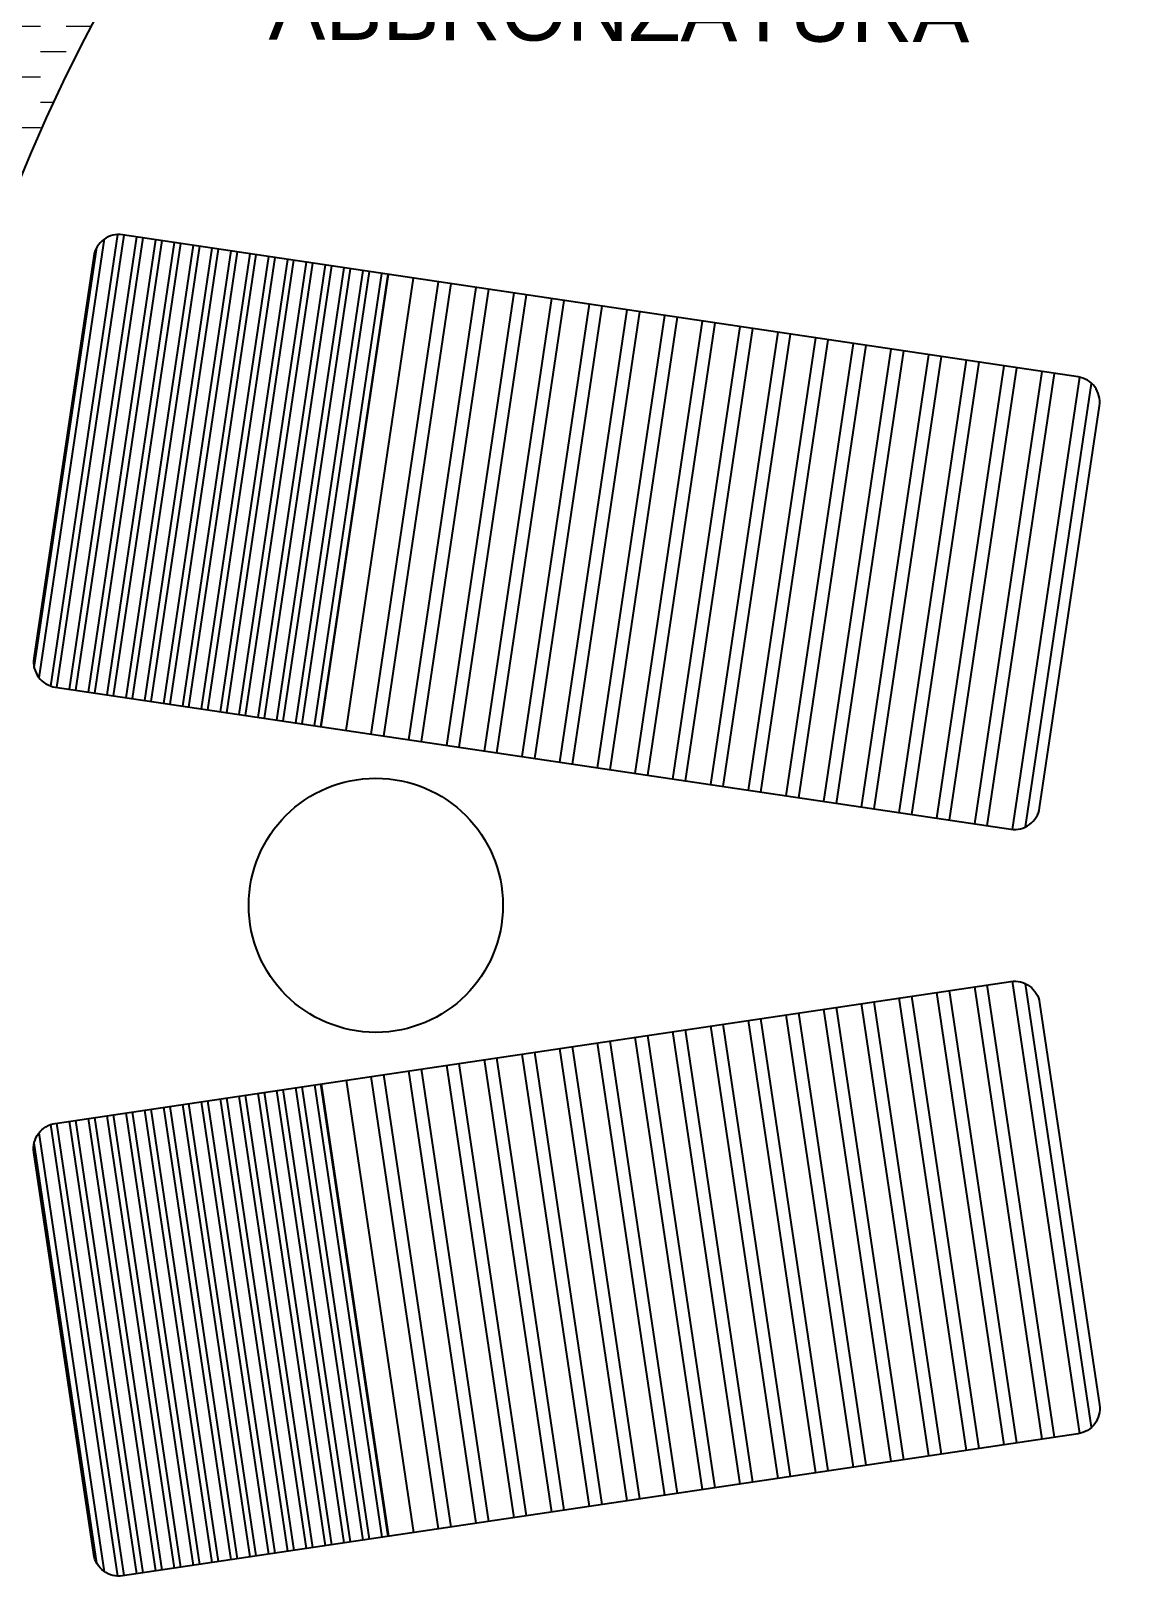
# Model space of a CAD drawing. Header units: millimetres. Extents: x 217.8 to 250.3, y 155.3 to 171.1.
# Drawn here: x 240.443 to 242.581, y 160.592 to 163.655 of the extents above; entities that cross this region are included whole.
import ezdxf

# ---------------------------------------------------------------- set-up
doc = ezdxf.new("R2010")
doc.units = ezdxf.units.MM
for name, color, linetype, lineweight in [('ACQUA', 151, 'Continuous', 20), ('TESTO', 253, 'Continuous', 25), ('VETRATE', 171, 'Continuous', 9)]:
    doc.layers.add(name, color=color, linetype=linetype, lineweight=lineweight)
doc.layers.add('ARREDI_attrezzature', color=175, linetype='Continuous')
doc.layers.add('PROIEZIONI', color=145, linetype='Continuous')
doc.styles.get("Standard").update_dxf_attribs({"font": 'ARIAL.TTF'})

msp = doc.modelspace()

# ---------------------------------------------------------------- hatches: boundary and pattern name
at = {"layer": 'ACQUA'}
h = msp.add_hatch(dxfattribs=at)
h.set_pattern_fill('DASH', color=256, scale=0.4, style=0)
h.set_pattern_definition([(0, (358.711986, -43.13463), (0.05, 0.05), [0.05, -0.05])])
h.paths.add_polyline_path([(244.3418, 165.9229), (244.3418, 165.6204, -0.174446), (246.5631, 164.4613), (246.7837, 164.6645, 0.17708)])
h.paths.add_polyline_path([(243.3257, 165.9208, 2.20923), (247.8419, 161.9543), (247.5419, 161.9543, -2.193796), (243.3257, 165.6181)])
at = {"layer": 'ARREDI_attrezzature'}
h = msp.add_hatch(dxfattribs=at)
h.set_pattern_fill('ANSI32', color=256, scale=0.1, angle=53.4622, style=0)
h.set_pattern_definition([(261.537773, (-246.65809, 526.779072), (-0.037091741, 0.0055184009), []), (261.537773, (-246.647564, 526.76487), (-0.037091741, 0.0055184009), [])])
h.paths.add_polyline_path([(241.0138, 162.2866), (240.4908, 162.3645, -0.414214), (240.4487, 162.4213), (240.5665, 163.2126, -0.414214), (240.6233, 163.2547), (241.1463, 163.1768)])
h = msp.add_hatch(dxfattribs=at)
h.set_pattern_fill('ANSI32', color=256, scale=0.2, angle=53.4622, style=0)
h.set_pattern_definition([(261.537773, (-246.65809, 526.77907), (-0.074183482, 0.011036802), []), (261.537773, (-246.63704, 526.750665), (-0.074183482, 0.011036802), [])])
h.paths.add_polyline_path([(242.427, 162.127, -0.414214), (242.3701, 162.0849), (241.0633, 162.2793), (241.1957, 163.1695), (242.5026, 162.9751, -0.414214), (242.5447, 162.9182)])
h = msp.add_hatch(dxfattribs=at)
h.set_pattern_fill('ANSI32', color=256, scale=0.2, angle=53.4622, style=0)
h.set_pattern_definition([(98.462227, (-246.65809, -202.908564), (-0.074183482, -0.011036802), []), (98.462227, (-246.63704, -202.88016), (-0.074183482, -0.011036802), [])])
h.paths.add_polyline_path([(242.427, 161.7436, 0.414214), (242.3701, 161.7856), (241.0633, 161.5912), (241.1957, 160.701), (242.5026, 160.8954, 0.414214), (242.5447, 160.9523)])
h = msp.add_hatch(dxfattribs=at)
h.set_pattern_fill('ANSI32', color=256, scale=0.1, angle=53.4622, style=0)
h.set_pattern_definition([(98.462227, (-246.65809, -202.908564), (-0.037091741, -0.0055184009), []), (98.462227, (-246.647564, -202.89436), (-0.037091741, -0.0055184009), [])])
h.paths.add_polyline_path([(241.0138, 161.5839), (240.4908, 161.5061, 0.414214), (240.4487, 161.4492), (240.5665, 160.6579, 0.414214), (240.6233, 160.6158), (241.1463, 160.6937)])

# ---------------------------------------------------------------- linework, layer by layer
for p, q in [((241.0138, 162.2866), (241.1463, 163.1768)), ((241.0633, 162.2793), (241.1957, 163.1695)), ((241.0138, 161.5839), (241.1463, 160.6937)), ((241.0633, 161.5912), (241.1957, 160.701))]:
    msp.add_line(p, q, dxfattribs=at)
for points in [[(240.5665, 163.2126), (240.4487, 162.4213, 0.414214), (240.4908, 162.3645), (242.3701, 162.0849, 0.414214), (242.427, 162.127), (242.5447, 162.9182, 0.414214), (242.5026, 162.9751), (240.6233, 163.2547, 0.414214)], [(240.5665, 160.6579), (240.4487, 161.4492, -0.414214), (240.4908, 161.5061), (242.3701, 161.7856, -0.414214), (242.427, 161.7436), (242.5447, 160.9523, -0.414214), (242.5026, 160.8954), (240.6233, 160.6158, -0.414214)]]:
    msp.add_lwpolyline(points, format="xyb", close=True, dxfattribs=at)
msp.add_circle((241.1214, 161.9353), 0.25, dxfattribs=at)
at = {"layer": 'PROIEZIONI'}
for radius, end in [(4.45, 218.0722), (4.35, 219.1114), (3.7, 0)]:
    msp.add_arc((243.8419, 161.9543), radius, 42.6531, end, dxfattribs=at)
at = {"layer": 'VETRATE'}
for radius, end in [(4.05, 223.0004), (4, 222.9863)]:
    msp.add_arc((243.8419, 161.9543), radius, 42.6531, end, dxfattribs=at)

# ---------------------------------------------------------------- texts
at = {"layer": 'TESTO'}
msp.add_text('ABBRONZATURA', height=0.12, rotation=359.7805, dxfattribs=at).set_placement((240.9104, 163.6387))

doc.saveas('drawing.dxf')
